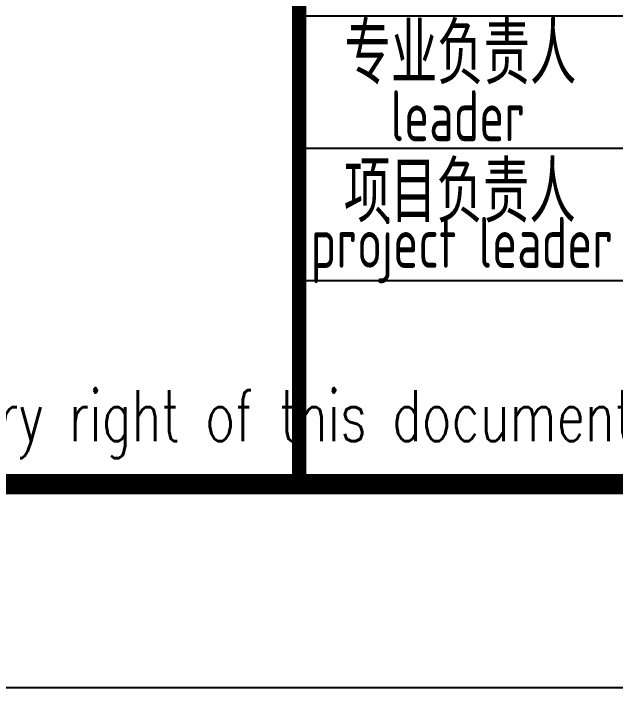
# Model space of a CAD drawing. Extents: x 5904849 to 6011887, y -826029 to -177002.
# Drawn here: x 5936697 to 5938177, y -826029 to -824373 of the extents above; entities that cross this region are included whole.
import ezdxf
from ezdxf.enums import TextEntityAlignment as Align

# ---------------------------------------------------------------- set-up
doc = ezdxf.new("R2010")
doc.units = 0
doc.header["$LTSCALE"] = 1000
doc.header["$MEASUREMENT"] = 0
doc.layers.get('0').update_dxf_attribs({"linetype": 'CONTINUOUS'})
doc.layers.add('PUB_TITLE', color=4, linetype='CONTINUOUS')
doc.styles.add('AHD', font='sceie.shx', dxfattribs={"width": 0.7, "bigfont": 'sceic.shx'})
doc.styles.add('ECEC_TQ', font='txt_l.shx', dxfattribs={"bigfont": 'hztxt_l.shx'})

msp = doc.modelspace()

# ---------------------------------------------------------------- linework, layer by layer
for p, q in [((5937399.4, -824378.7), (5940149.4, -824378.7)), ((5937399.4, -824703.7), (5940149.4, -824703.7)), ((5937399.4, -825028.7), (5946399.4, -825028.7)), ((5937399.4, -825528.7), (5946399.4, -825528.7))]:
    msp.add_line(p, q)
at = {"const_width": 35}
msp.add_lwpolyline([(5937399.4, -822528.7), (5937399.4, -825528.7)], dxfattribs=at)
at = {"layer": 'PUB_TITLE', "color": 4}
msp.add_lwpolyline([(5904849.4, -826028.7), (5946899.4, -826028.7), (5946899.4, -796328.7), (5904849.4, -796328.7)], close=True, dxfattribs=at)
at = {"layer": 'PUB_TITLE', "color": 4, "const_width": 50}
msp.add_lwpolyline([(5906099.4, -825528.7), (5946399.4, -825528.7), (5946399.4, -796828.7), (5906099.4, -796828.7)], close=True, dxfattribs=at)

# ---------------------------------------------------------------- texts
for s, height, style, width, p in [('专业负责人', 150, 'AHD', 0.8, (5937795.9, -824463.7)), ('leader', 125, 'AHD', 0.8, (5937789.4, -824623.7)), ('项目负责人', 150, 'AHD', 0.8, (5937794.4, -824803.7)), ('project leader', 125, 'AHD', 0.8, (5937799.4, -824953.7)), ('The proprietary right of this document belongs to Anhui Huadong Chemical And Medical Engineering  Co.,Ltd.  and any replication or transfer to the 3rd. side is forbidden without its permission. ', 125, 'ECEC_TQ', 0.72, (5941899.4, -825378.7))]:
    msp.add_text(s, height=height, dxfattribs=dict(style=style, width=width)).set_placement(p, align=Align.MIDDLE)

doc.saveas('drawing.dxf')
